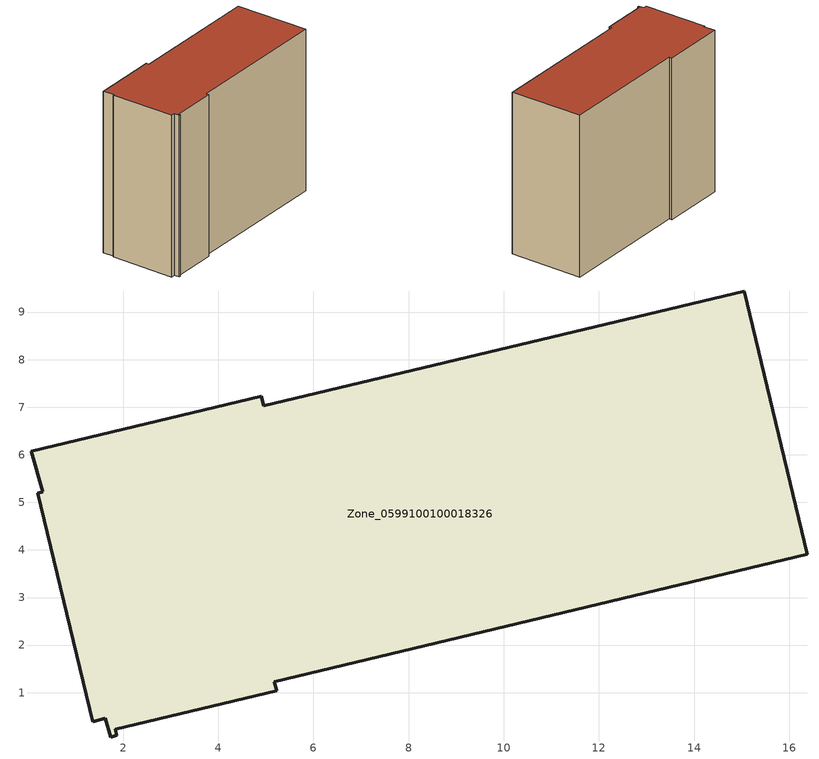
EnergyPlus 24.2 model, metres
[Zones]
Zone_0599100100018326
 floor ground (C_G): 5.22,1.04 1.84,0.23 1.87,0.1 1.74,0.07 1.63,0.46 1.36,0.39 0.21,5.19 0.31,5.22 0.07,6.08 4.91,7.23 4.96,7.03 15.06,9.44 16.38,3.91 5.18,1.23 z3.65
 wall outside (C_F): 1.84,0.23 5.22,1.04 5.18,1.23 16.38,3.91 15.06,9.44 4.96,7.03 4.91,7.23 0.07,6.08 0.31,5.22 0.21,5.19 1.36,0.39 1.63,0.46 1.74,0.07 1.87,0.1 1.84,0.23 z3.65:16.17
 roof outside (C_R): 1.63,0.46 1.74,0.07 1.87,0.1 1.84,0.23 5.22,1.04 5.18,1.23 16.38,3.91 15.06,9.44 4.96,7.03 4.91,7.23 0.07,6.08 0.31,5.22 0.21,5.19 1.36,0.39 z16.17
[BUILDING]
Pand.0599100100018326: North Axis=0; Terrain=City; Loads Convergence Tolerance Value=0.04; Temperature Convergence Tolerance Value=0.4; Solar Distribution=FullExterior; Maximum Number of Warmup Days=25; Minimum Number of Warmup Days=1
[Site:Location]
Rotterdam.The.Hague.AP_ZH_NLD Design_Conditions: Latitude=51.96; Longitude=4.45; Time Zone=1; Elevation=-4.5
[SITE:GROUNDTEMPERATURE:BUILDINGSURFACE]
18, 18, 18, 18, 18, 18, 18, 18, 18, 18, 18, 18
[MATERIAL] Thermal Absorptance=0.9; Solar Absorptance=0.7; Visible Absorptance=0.7
Name | Roughness | Thickness | Conductivity | Density | Specific Heat
G.TI.2015-2018 | MediumSmooth | 0.15 | 0.0428571 | 540 | 1210
F.TI.2015-2018 | Rough | 0.3 | 0.0666667 | 1920 | 840
R.TI.2015-2018 | MediumRough | 0.2 | 0.0333333 | 1500 | 1000
[CONSTRUCTION]
C_G: G.TI.2015-2018
C_F: F.TI.2015-2018
C_R: R.TI.2015-2018
[ZONE]
Zone_0599100100018326: Type=1; Multiplier=1; Ceiling Height=Autocalculate; Volume=Autocalculate; Floor Area=autocalculate; Part of Total Floor Area=Yes
[ZONEINFILTRATION:DESIGNFLOWRATE]
Infil_Zone_0599100100018326: Zone or ZoneList or Space or SpaceList=Zone_0599100100018326; Schedule=AlwaysOn; Design Flow Rate Calculation Method=Flow/Area; Flow Rate per Floor Area=0.0015; Constant Term Coefficient=1; Temperature Term Coefficient=0; Velocity Term Coefficient=0; Velocity Squared Term Coefficient=0
[HVACTEMPLATE:ZONE:IDEALLOADSAIRSYSTEM]
Zone_0599100100018326: Maximum Heating Supply Air Temperature=50; Minimum Cooling Supply Air Temperature=13; Maximum Heating Supply Air Humidity Ratio=0.0156; Minimum Cooling Supply Air Humidity Ratio=0.0077; Heating Limit=NoLimit; Cooling Limit=NoLimit; Dehumidification Control Type=ConstantSensibleHeatRatio; Cooling Sensible Heat Ratio=0.7; Dehumidification Setpoint=60; Humidification Control Type=None; Humidification Setpoint=30; Outdoor Air Method=None; Outdoor Air Flow Rate per Person=0.00944; Outdoor Air Flow Rate per Zone Floor Area=0; Outdoor Air Flow Rate per Zone=0; Demand Controlled Ventilation Type=None; Outdoor Air Economizer Type=NoEconomizer; Heat Recovery Type=None; Sensible Heat Recovery Effectiveness=0.7; Latent Heat Recovery Effectiveness=0.65
[ZONECONTROL:THERMOSTAT]
ThermostatControl_Zone_0599100100018326: Zone or ZoneList=Zone_0599100100018326; Control Type Schedule=DualSetpointControlType; Control 1=Thermostat_Zone_0599100100018326; Temperature Difference Between Cutout And Setpoint=0
[THERMOSTATSETPOINT:DUALSETPOINT]
Thermostat_Zone_0599100100018326: Heating Setpoint Temperature Schedule=HeatingSetpoint_Zone_0599100100018326; Cooling Setpoint Temperature Schedule=CoolingSetpoint_Zone_0599100100018326
[SCHEDULE:COMPACT]
HeatingSetpoint_Zone_0599100100018326: Through: 12/31, For: AllDays, Until: 24:00, 21
CoolingSetpoint_Zone_0599100100018326: Through: 12/31, For: AllDays, Until: 24:00, 24
DualSetpointControlType: Through: 12/31, For: AllDays, Until: 24:00, 4
AlwaysOn: Through: 12/31, For: AllDays, Until: 24:00, 1
